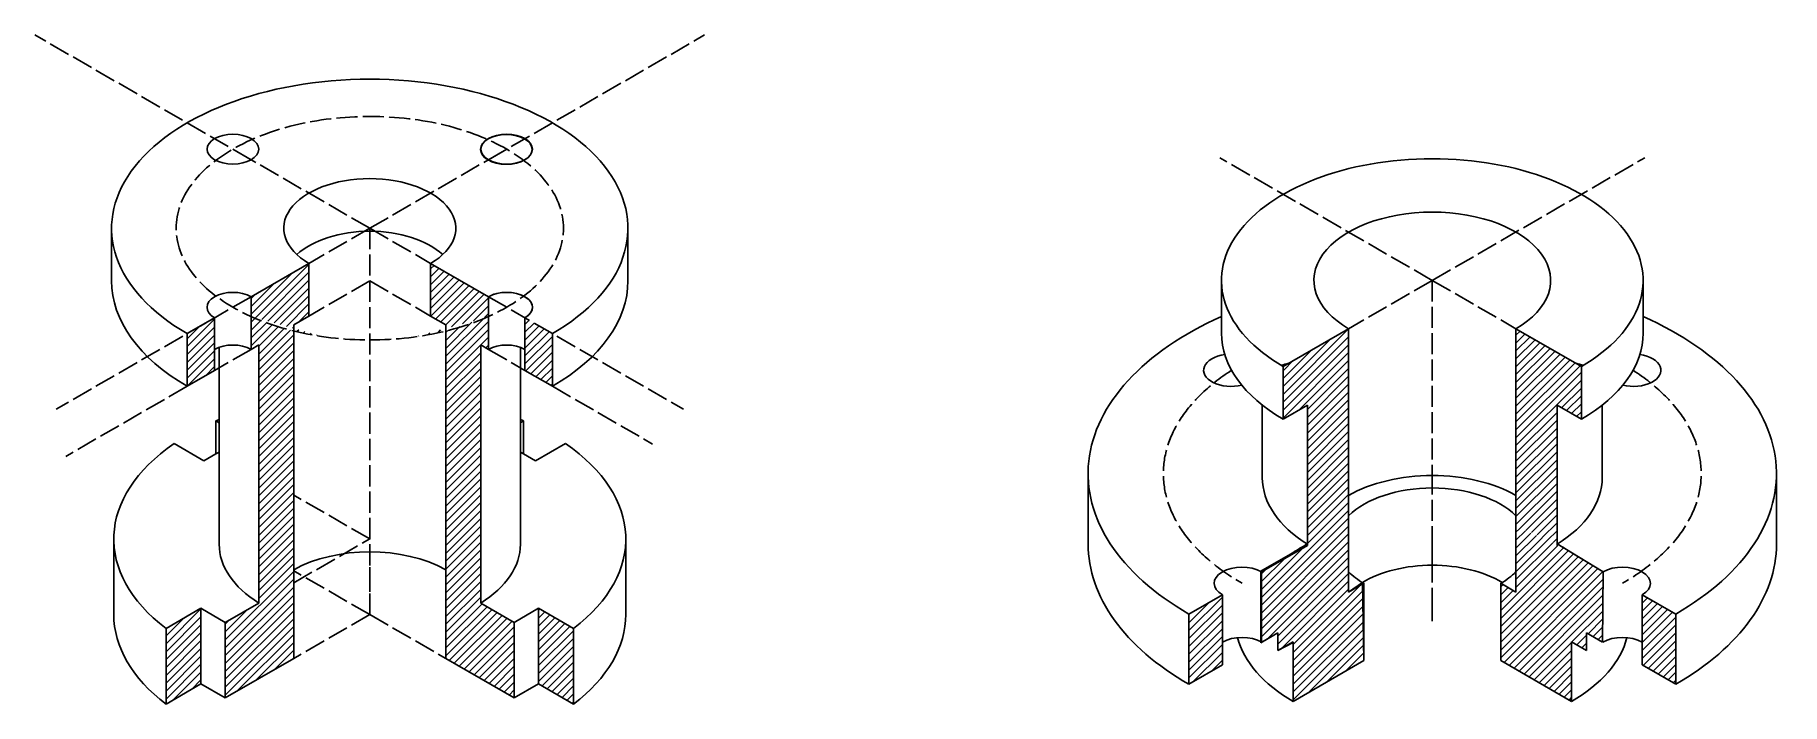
# Model space of a CAD drawing. Header units: millimetres. Extents: x 26267 to 27261, y 24825 to 25206.
import ezdxf

# ---------------------------------------------------------------- set-up
doc = ezdxf.new("R2010")
doc.units = ezdxf.units.MM
doc.linetypes.add('ACAD_ISO02W100', pattern=[15, 12, -3])

msp = doc.modelspace()

# ---------------------------------------------------------------- hatches: boundary and pattern name
h = msp.add_hatch()
h.set_pattern_fill('ANSI31', color=256)
edge = h.paths.add_edge_path()
edge.add_ellipse((26457.49, 25096.43), major_axis=(-110.23, 0), ratio=0.57735, start_angle=52.20589, end_angle=66.86885, ccw=False)
edge.add_line((26389.94, 25046.14), (26389.94, 25027.43))
edge.add_line((26389.94, 25027.43), (26394.27, 25029.93))
edge.add_line((26394.27, 25029.93), (26394.27, 24883))
edge.add_line((26394.27, 24883), (26375.22, 24872))
edge.add_line((26375.22, 24872), (26375.22, 24828.93))
edge.add_line((26375.22, 24828.93), (26414.19, 24851.43))
edge.add_line((26414.19, 24851.43), (26414.19, 25037.91))
edge = h.paths.add_edge_path()
edge.add_line((26422.85, 25076.43), (26389.94, 25057.43))
edge.add_line((26389.94, 25057.43), (26389.94, 25046.14))
edge.add_ellipse((26457.49, 25096.43), major_axis=(-110.23, 0), ratio=0.57735, start_angle=52.20589, end_angle=66.86885)
edge.add_line((26414.19, 25037.91), (26414.19, 25041.43))
edge.add_line((26414.19, 25041.43), (26422.85, 25046.43))
edge.add_line((26422.85, 25046.43), (26422.85, 25076.43))
h.paths.add_polyline_path([(26369.16, 25045.43), (26353.57, 25036.43), (26353.57, 25006.43), (26369.16, 25015.43)])
edge = h.paths.add_edge_path()
edge.add_line((26525.04, 25057.43), (26492.13, 25076.43))
edge.add_line((26492.13, 25076.43), (26492.13, 25046.43))
edge.add_line((26492.13, 25046.43), (26500.79, 25041.43))
edge.add_line((26500.79, 25041.43), (26500.79, 25037.91))
edge.add_ellipse((26457.49, 25096.43), major_axis=(-110.23, 0), ratio=0.57735, start_angle=113.13115, end_angle=127.79411)
edge.add_line((26525.04, 25046.14), (26525.04, 25057.43))
edge = h.paths.add_edge_path()
edge.add_line((26520.71, 25029.93), (26525.04, 25027.43))
edge.add_line((26525.04, 25027.43), (26525.04, 25046.14))
edge.add_ellipse((26457.49, 25096.43), major_axis=(-110.23, 0), ratio=0.57735, start_angle=113.13115, end_angle=127.79411, ccw=False)
edge.add_line((26500.79, 25037.91), (26500.79, 24851.43))
edge.add_line((26500.79, 24851.43), (26539.76, 24828.93))
edge.add_line((26539.76, 24828.93), (26539.76, 24872))
edge.add_line((26539.76, 24872), (26520.71, 24883))
edge.add_line((26520.71, 24883), (26520.71, 25029.93))
h.paths.add_polyline_path([(26561.41, 25036.43), (26545.83, 25045.43), (26545.83, 25015.43), (26561.41, 25006.43)])
h.paths.add_polyline_path([(26573.47, 24868.54), (26553.62, 24880), (26553.62, 24836.93), (26573.47, 24825.47)])
h.paths.add_polyline_path([(26361.36, 24880), (26341.51, 24868.54), (26341.51, 24825.47), (26361.36, 24836.93)])
h = msp.add_hatch()
h.set_pattern_fill('ANSI31', color=256)
h.paths.add_polyline_path([(27022.54, 24893.75), (27014.71, 24889.22), (27014.71, 25039.22), (26977.47, 25017.72), (26977.47, 24987.72), (26991.32, 24995.72), (26991.32, 24915.72), (26965.15, 24900.83), (26965.15, 24860.61), (26974.47, 24866), (26974.47, 24856), (26983.14, 24861), (26983.14, 24827), (27023.37, 24850.22)])
h = msp.add_hatch()
h.set_pattern_fill('ANSI31', color=256)
edge = h.paths.add_edge_path()
edge.add_line((27159.53, 24900.83), (27141.71, 24911.62))
edge.add_ellipse((27062.34, 24872.72), major_axis=(104.1, 0), ratio=0.57735, start_angle=40.32133, end_angle=46.98811)
edge.add_line((27133.35, 24916.67), (27133.35, 24995.72))
edge.add_line((27133.35, 24995.72), (27147.21, 24987.72))
edge.add_line((27147.21, 24987.72), (27147.21, 25017.72))
edge.add_line((27147.21, 25017.72), (27109.97, 25039.22))
edge.add_line((27109.97, 25039.22), (27109.97, 25009.22))
edge.add_line((27109.97, 25009.22), (27109.97, 24929.22))
edge.add_line((27109.97, 24929.22), (27109.97, 24889.22))
edge.add_line((27109.97, 24889.22), (27101.31, 24894.22))
edge.add_line((27101.31, 24894.22), (27101.31, 24884.22))
edge.add_line((27101.31, 24884.22), (27101.31, 24858.22))
edge.add_line((27101.31, 24858.22), (27101.31, 24850.22))
edge.add_line((27101.31, 24850.22), (27141.54, 24827))
edge.add_line((27141.54, 24827), (27141.54, 24861))
edge.add_line((27141.54, 24861), (27150.2, 24856))
edge.add_line((27150.2, 24856), (27150.2, 24866))
edge.add_line((27150.2, 24866), (27159.33, 24860.72))
edge.add_line((27159.33, 24860.72), (27159.53, 24900.83))
h = msp.add_hatch()
h.set_pattern_fill('ANSI31', color=256)
h.paths.add_polyline_path([(27200.9, 24876.72), (27181.85, 24887.72), (27181.85, 24847.72), (27200.9, 24836.72)])
h.paths.add_polyline_path([(26942.83, 24887.72), (26923.77, 24876.72), (26923.77, 24836.72), (26942.83, 24847.72)])

# ---------------------------------------------------------------- linework, layer by layer
at = {"linetype": 'ACAD_ISO02W100'}
for p, q in [((26389.94, 25135.43), (26266.87, 25206.48)), ((26525.04, 25135.43), (26648.11, 25206.48)), ((26457.49, 25096.43), (26389.94, 25135.43)), ((26457.49, 25096.43), (26535.21, 25141.3)), ((27062.34, 25066.72), (26941.38, 25136.56)), ((27062.34, 25066.72), (27183.29, 25136.56)), ((26457.49, 25096.43), (26422.85, 25076.43)), ((26457.49, 25096.43), (26457.49, 24876.43)), ((26457.49, 25096.43), (26492.13, 25076.43)), ((26457.49, 25066.43), (26422.85, 25046.43)), ((26457.49, 25066.43), (26492.13, 25046.43)), ((27062.34, 25066.72), (27014.71, 25039.22)), ((27062.34, 25066.72), (27109.97, 25039.22)), ((27062.34, 25066.72), (27062.34, 25036.72)), ((26389.94, 25057.43), (26278.95, 24993.35)), ((26525.04, 25057.43), (26636.03, 24993.35)), ((27062.34, 25036.72), (27062.34, 24956.72)), ((26389.94, 25027.43), (26369.16, 25015.43)), ((26525.04, 25027.43), (26545.83, 25015.43)), ((26353.57, 25006.43), (26284.38, 24966.49)), ((26561.41, 25006.43), (26618.36, 24973.55)), ((27062.34, 24956.72), (27062.34, 24916.72)), ((26457.49, 24919.5), (26414.19, 24944.5)), ((26414.19, 24894.5), (26457.49, 24919.5)), ((26457.49, 24876.43), (26457.49, 24916.43)), ((27062.34, 24916.72), (27062.34, 24906.72)), ((27062.34, 24906.72), (27062.34, 24880.72)), ((26457.49, 24876.43), (26414.19, 24901.43)), ((26457.49, 24876.43), (26414.19, 24851.43)), ((26457.49, 24876.43), (26500.79, 24851.43)), ((27062.34, 24880.72), (27062.34, 24872.72))]:
    msp.add_line(p, q, dxfattribs=at)
for p, q in [((26310.52, 25066.43), (26310.52, 25096.43)), ((26604.46, 25066.43), (26604.46, 25096.43)), ((26604.46, 25066.43), (26604.46, 25096.43)), ((26422.85, 25076.43), (26389.94, 25057.43)), ((26422.85, 25076.43), (26422.85, 25046.43)), ((26492.13, 25076.43), (26492.13, 25046.43)), ((26492.13, 25076.43), (26492.13, 25046.43)), ((26492.13, 25076.43), (26525.04, 25057.43)), ((26942.31, 25066.72), (26942.31, 25036.72)), ((27182.36, 25066.72), (27182.36, 25036.72)), ((26389.94, 25057.43), (26389.94, 25027.43)), ((26525.04, 25057.43), (26525.04, 25027.43)), ((26525.04, 25057.43), (26525.04, 25027.43)), ((26369.16, 25045.43), (26353.57, 25036.43)), ((26369.16, 25045.43), (26369.16, 25015.43)), ((26422.85, 25046.43), (26414.19, 25041.43)), ((26422.85, 25046.43), (26414.19, 25041.43)), ((26492.13, 25046.43), (26500.79, 25041.43)), ((26492.13, 25046.43), (26500.79, 25041.43)), ((26492.13, 25046.43), (26500.79, 25041.43)), ((26492.13, 25046.43), (26500.79, 25041.43)), ((26492.13, 25046.43), (26500.79, 25041.43)), ((26545.83, 25045.43), (26545.83, 25015.43)), ((26545.83, 25045.43), (26545.83, 25015.43)), ((26353.57, 25006.43), (26353.57, 25036.43)), ((26414.19, 25041.43), (26414.19, 24851.43)), ((26500.79, 25041.43), (26500.79, 24851.43)), ((26500.79, 25041.43), (26500.79, 24851.43)), ((26561.41, 25006.43), (26561.41, 25036.43)), ((26561.41, 25006.43), (26561.41, 25036.43)), ((27014.71, 25039.22), (26977.47, 25017.72)), ((27014.71, 25039.22), (26977.47, 25017.72)), ((27014.71, 25039.22), (27014.71, 25009.22)), ((27014.71, 24889.22), (27014.71, 25039.22)), ((27109.97, 25039.22), (27147.21, 25017.72)), ((27109.97, 25039.22), (27109.97, 25009.22)), ((26371.76, 25027.82), (26371.76, 25028.63)), ((26371.76, 24916.43), (26371.76, 25027.82)), ((26389.94, 25027.43), (26394.27, 25029.93)), ((26394.27, 25029.93), (26389.94, 25027.43)), ((26394.27, 25029.93), (26394.27, 24883)), ((26525.04, 25027.43), (26520.71, 25029.93)), ((26520.71, 25029.93), (26520.71, 24883)), ((26520.71, 25029.93), (26525.04, 25027.43)), ((26520.71, 25029.93), (26525.04, 25027.43)), ((26520.71, 25029.93), (26525.04, 25027.43)), ((26525.04, 25027.43), (26520.71, 25029.93)), ((26520.71, 25029.93), (26520.71, 24883)), ((26543.22, 25027.82), (26543.22, 25028.63)), ((26543.22, 25027.82), (26543.22, 25028.63)), ((26543.22, 24916.43), (26543.22, 25027.82)), ((26543.22, 24916.43), (26543.22, 25027.82)), ((26369.16, 25015.43), (26353.57, 25006.43)), ((26545.83, 25015.43), (26561.41, 25006.43)), ((26545.83, 25015.43), (26561.41, 25006.43)), ((26545.83, 25015.43), (26561.41, 25006.43)), ((26977.47, 25017.72), (26977.47, 24987.72)), ((26977.47, 25017.72), (26977.47, 24987.72)), ((27147.21, 25017.72), (27147.21, 24987.72)), ((27014.71, 25009.22), (27014.71, 24929.22)), ((27109.97, 25009.22), (27109.97, 24929.22)), ((26965.58, 24954.37), (26965.58, 24995.72)), ((26977.47, 24987.72), (26991.32, 24995.72)), ((26977.47, 24987.72), (26991.32, 24995.72)), ((26991.32, 24995.72), (26991.32, 24915.72)), ((26991.32, 24995.72), (26991.32, 24916.67)), ((26991.32, 24995.72), (26991.32, 24916.67)), ((26991.32, 24995.72), (26991.32, 24915.72)), ((27147.21, 24987.72), (27133.35, 24995.72)), ((27133.35, 24995.72), (27133.35, 24915.72)), ((27133.35, 24995.72), (27133.35, 24916.67)), ((27133.35, 24995.72), (27133.35, 24916.67)), ((27159.09, 24954.37), (27159.09, 24995.72)), ((26369.9, 24983.69), (26369.9, 24986.75)), ((26369.9, 24986.75), (26371.76, 24985.68)), ((26545.08, 24986.75), (26543.22, 24985.68)), ((26545.08, 24983.69), (26545.08, 24986.75)), ((26369.9, 24983.69), (26369.9, 24967.92)), ((26545.08, 24983.69), (26545.08, 24967.92)), ((26545.08, 24983.69), (26545.08, 24967.92)), ((26363.1, 24964), (26346.14, 24973.79)), ((26369.9, 24967.92), (26363.1, 24964)), ((26369.9, 24967.92), (26371.76, 24969)), ((26545.08, 24967.92), (26543.22, 24969)), ((26545.08, 24967.92), (26551.88, 24964)), ((26551.88, 24964), (26568.84, 24973.79)), ((26866.38, 24956.72), (26866.38, 24916.72)), ((27258.3, 24956.72), (27258.3, 24916.72)), ((27014.71, 24929.22), (27014.71, 24889.22)), ((27109.97, 24929.22), (27109.97, 24889.22)), ((26311.75, 24916.43), (26311.75, 24876.43)), ((26603.24, 24916.43), (26603.24, 24876.43)), ((26603.24, 24916.43), (26603.24, 24876.43)), ((26965.15, 24900.83), (26991.32, 24916.67)), ((26991.32, 24915.72), (26965.15, 24900.83)), ((27062.34, 24916.72), (27062.34, 24906.72)), ((27159.53, 24900.83), (27133.35, 24916.67)), ((26982.97, 24911.62), (26964.7, 24901.07)), ((27141.71, 24911.62), (27159.53, 24900.83)), ((26964.7, 24901.07), (26964.7, 24860.36)), ((26965.15, 24900.83), (26964.7, 24861.07)), ((26965.15, 24900.83), (26965.15, 24860.83)), ((27022.52, 24894.72), (27014.71, 24889.22)), ((27023.37, 24850.22), (27022.52, 24894.72)), ((27159.53, 24900.83), (27159.33, 24860.72)), ((26923.77, 24876.72), (26942.83, 24887.72)), ((26942.83, 24887.72), (26942.83, 24847.72)), ((27014.71, 24889.22), (27023.37, 24894.22)), ((27023.37, 24894.22), (27023.37, 24884.22)), ((27109.97, 24889.22), (27101.31, 24894.22)), ((27101.31, 24894.22), (27101.31, 24884.22)), ((27200.9, 24876.72), (27181.85, 24887.72)), ((27181.85, 24887.72), (27181.85, 24847.72)), ((26361.36, 24880), (26341.51, 24868.54)), ((26361.36, 24880), (26361.36, 24836.93)), ((26375.22, 24872), (26361.36, 24880)), ((26394.27, 24883), (26375.22, 24872)), ((26520.71, 24883), (26539.76, 24872)), ((26539.76, 24872), (26553.62, 24880)), ((26553.62, 24880), (26553.62, 24836.93)), ((26553.62, 24880), (26573.47, 24868.54)), ((26553.62, 24876.93), (26553.62, 24836.93)), ((26923.77, 24836.72), (26923.77, 24876.72)), ((27023.37, 24884.22), (27023.37, 24858.22)), ((27101.31, 24884.22), (27101.31, 24858.22)), ((27200.9, 24836.72), (27200.9, 24876.72)), ((26341.51, 24868.54), (26341.51, 24825.47)), ((26375.22, 24828.93), (26375.22, 24872)), ((26539.76, 24828.93), (26539.76, 24872)), ((26539.76, 24828.93), (26539.76, 24868.93)), ((26573.47, 24868.54), (26573.47, 24825.47)), ((26573.47, 24865.47), (26573.47, 24825.47)), ((26964.7, 24860.36), (26974.47, 24866)), ((26974.47, 24866), (26965.34, 24860.72)), ((26974.47, 24856), (26974.47, 24866)), ((26974.47, 24866), (26974.47, 24856)), ((27150.2, 24866), (27159.33, 24860.72)), ((27150.2, 24856), (27150.2, 24866)), ((26983.14, 24861), (26974.47, 24856)), ((26974.47, 24856), (26983.14, 24861)), ((26974.47, 24856), (26983.14, 24860.45)), ((26983.14, 24861), (26983.14, 24827)), ((26983.14, 24860.45), (26983.14, 24827)), ((27023.37, 24858.22), (27023.37, 24850.22)), ((27101.31, 24858.22), (27101.31, 24850.22)), ((27141.54, 24861), (27150.2, 24856)), ((27150.2, 24856), (27141.54, 24861)), ((27141.54, 24861), (27141.54, 24827)), ((26414.19, 24851.43), (26375.22, 24828.93)), ((26500.79, 24851.43), (26539.76, 24828.93)), ((26500.79, 24851.43), (26539.76, 24828.93)), ((26942.83, 24847.72), (26923.77, 24836.72)), ((27023.37, 24850.22), (26983.14, 24827)), ((26983.14, 24827), (27023.37, 24850.22)), ((27101.31, 24850.22), (27141.54, 24827)), ((27181.85, 24847.72), (27200.9, 24836.72)), ((26361.36, 24836.93), (26341.51, 24825.47)), ((26375.22, 24828.93), (26361.36, 24836.93)), ((26539.76, 24828.93), (26553.62, 24836.93)), ((26539.76, 24828.93), (26553.62, 24836.93)), ((26553.62, 24836.93), (26573.47, 24825.47)), ((26553.62, 24836.93), (26573.47, 24825.47))]:
    msp.add_line(p, q)
for centre, major_axis, start_param, end_param in [((26457.49, 25096.43), (-146.97, 0), 2.356194, 7.068583), ((27062.34, 25066.72), (-120.02, 0), 4.712389, 7.068583), ((26457.49, 25096.43), (-48.99, 0), 2.356194, 7.068583), ((27062.34, 25066.72), (-67.36, 0), 4.712389, 7.068583), ((26457.49, 25066.43), (-48.99, 0), 3.700583, 5.724195), ((26457.49, 25066.43), (-146.97, 0), 6.283185, 7.068583), ((26457.49, 25066.43), (-146.97, 0), 8.63938, 9.424778), ((26379.55, 25051.43), (-14.7, 0), 3.926991, 7.068583), ((26535.43, 25051.43), (-14.7, 0), 2.356194, 5.497787), ((27062.34, 24956.72), (-195.96, 0), 5.371608, 7.068583), ((27062.34, 25036.72), (-120.02, 0), 6.283185, 7.068583), ((26379.55, 25021.43), (-14.7, 0), 3.926991, 5.497787), ((26535.43, 25021.43), (-14.7, 0), 3.926991, 5.497787), ((26457.49, 25066.43), (-110.23, 0), 2.489627, 2.500408), ((26948.06, 25015.54), (-15.92, 0), 4.956694, 8.231037), ((27176.62, 25015.54), (-15.92, 0), 1.193741, 4.468084), ((27062.34, 24916.72), (-195.96, 0), 5.142366, 5.166717), ((26457.49, 24919.5), (-145.74, 0), 11.624449, 11.640317), ((26457.49, 24919.5), (-145.74, 0), 10.350832, 10.366699), ((26457.49, 24919.5), (-145.74, 0), 5.58192, 6.933721), ((26457.49, 24919.5), (-145.74, 0), 8.774242, 10.126043), ((27062.34, 24954.37), (-96.75, 0), 6.283185, 7.029849), ((27062.34, 24916.72), (-67.36, 0), 4.712389, 5.497787), ((27062.34, 24916.72), (-55.11, 0), 4.712389, 5.75603), ((26457.49, 24916.43), (-85.73, 0), 6.283185, 7.024752), ((26457.49, 24876.43), (-61.85, 0), 3.936795, 5.487983), ((26457.49, 24916.43), (-85.73, 0), 2.400026, 3.141593), ((26457.49, 24916.43), (-145.74, 0), 9.424778, 9.443005), ((27062.34, 24916.72), (-195.96, 0), 6.283185, 7.068583), ((27062.34, 24872.72), (-104.1, 0), 5.463088, 5.579445), ((26954.08, 24894.22), (-15.92, 0), 3.944068, 7.068583), ((27062.34, 24872.72), (-55.11, 0), 4.712389, 5.51977), ((27170.59, 24894.22), (-15.92, 0), 2.356194, 5.48071), ((27062.34, 24916.72), (-55.11, 0), 6.810341, 7.068583), ((26457.49, 24876.43), (-145.74, 0), 0, 0.650536), ((26457.49, 24876.43), (-145.74, 0), 2.491057, 3.141593), ((26954.08, 24854.22), (-15.92, 0), 3.926991, 5.497787), ((27062.34, 24872.72), (-112.01, 0), 6.429483, 7.068583), ((27062.34, 24906.72), (-112.68, 0), 7.068583, 7.074491), ((27170.59, 24854.22), (-15.92, 0), 3.926991, 5.497787)]:
    msp.add_ellipse(centre, major_axis=major_axis, ratio=0.57735, start_param=start_param, end_param=end_param)
at = {"extrusion": (0, 0, -1)}
for centre, major_axis, start_param, end_param in [((26457.49, 25096.43), (146.97, 0), 2.356194, 7.068583), ((27062.34, 25066.72), (120.02, 0), 4.712389, 7.068583), ((26457.49, 25096.43), (48.99, 0), 2.356194, 7.068583), ((27062.34, 25066.72), (67.36, 0), 4.712389, 7.068583), ((26457.49, 25066.43), (48.99, 0), 3.700583, 5.724195), ((26457.49, 25066.43), (146.97, 0), 6.283185, 7.068583), ((26535.43, 25051.43), (14.7, 0), 3.926991, 7.068583), ((27062.34, 24956.72), (195.96, 0), 5.371608, 7.068583), ((27062.34, 25036.72), (120.02, 0), 6.283185, 7.068583), ((26535.43, 25021.43), (14.7, 0), 3.926991, 5.497787), ((26535.43, 25021.43), (14.7, 0), 3.926991, 5.497787), ((26457.49, 25066.43), (110.23, 0), 6.92437, 6.935151), ((27062.34, 24916.72), (195.96, 0), 5.142366, 5.166717), ((26457.49, 24919.5), (145.74, 0), 10.350832, 10.366699), ((26457.49, 24919.5), (145.74, 0), 11.624449, 11.640317), ((26457.49, 24919.5), (145.74, 0), 8.774242, 10.126043), ((26457.49, 24919.5), (145.74, 0), 5.58192, 6.933721), ((27062.34, 24916.72), (67.36, 0), 4.712389, 5.497787), ((27062.34, 24954.37), (96.75, 0), 6.283185, 7.029849), ((27062.34, 24916.72), (55.11, 0), 4.712389, 5.75603), ((26457.49, 24916.43), (85.73, 0), 6.283185, 7.024752), ((27062.34, 24872.72), (104.1, 0), 5.463088, 5.579445), ((27062.34, 24916.72), (195.96, 0), 6.283185, 7.068583), ((27062.34, 24872.72), (55.11, 0), 4.712389, 5.51977), ((27062.34, 24916.72), (55.11, 0), 6.810341, 7.068583), ((26457.49, 24876.43), (145.74, 0), 0, 0.650536), ((27062.34, 24872.72), (112.01, 0), 6.429483, 7.068583), ((27062.34, 24906.72), (112.68, 0), 7.068583, 7.074491)]:
    msp.add_ellipse(centre, major_axis=major_axis, ratio=0.57735, start_param=start_param, end_param=end_param, dxfattribs=at)
at = {"linetype": 'ACAD_ISO02W100'}
msp.add_ellipse((26457.49, 25096.43), major_axis=(-110.23, 0), ratio=0.57735, dxfattribs=at)
for centre in [(26379.55, 25141.43), (26535.21, 25141.3)]:
    msp.add_ellipse(centre, major_axis=(-14.7, 0), ratio=0.57735)
at = {"extrusion": (0, 0, -1)}
msp.add_ellipse((26535.43, 25141.43), major_axis=(14.7, 0), ratio=0.57735, dxfattribs=at)
at = {"linetype": 'ACAD_ISO02W100'}
msp.add_ellipse((27062.34, 24956.72), major_axis=(-153.09, 0), ratio=0.57735, start_param=5.555125, end_param=7.068583, dxfattribs=at)
at = {"linetype": 'ACAD_ISO02W100', "extrusion": (0, 0, -1)}
msp.add_ellipse((27062.34, 24956.72), major_axis=(153.09, 0), ratio=0.57735, start_param=5.555125, end_param=7.068583, dxfattribs=at)

doc.saveas('drawing.dxf')
